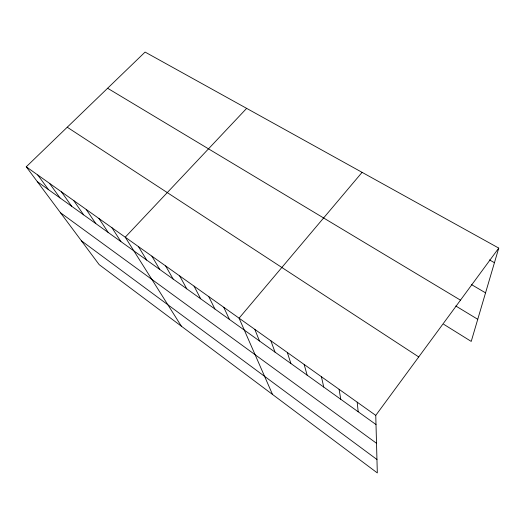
<?xml version="1.0" encoding="UTF-8"?>
<svg xmlns="http://www.w3.org/2000/svg" width="525" height="525" viewBox="0 0 525 525"><rect width="100%" height="100%" fill="white"/><g stroke="black" fill="none" stroke-linecap="round" stroke-linejoin="round"><path stroke-width="0.79" d="M498.75 248.095L375.762 415.387L377.317 472.927L99.159 264.633L26.25 166.799L145.084 52.073L498.75 248.095L471.227 341.414L443.678 324.273M362.086 172.351L239.085 318.176L272.521 394.452M246.652 108.367L125.239 237.202L181.394 326.215M489.477 259.908L494.438 262.71M471.424 284.563L485.553 292.852M107.605 88.252L460.477 300.156M455.798 305.996L477.75 319.298M67.246 127.221L418.733 356.934M26.25 166.799L375.762 415.387M37.288 181.617L376.012 424.554M60.5 212.756L376.517 443.284M81.355 240.739L376.957 459.506M37.754 174.982L48.543 189.683M49.494 183.337L60.014 197.912M61.478 191.855L71.715 206.305M73.703 200.55L83.652 214.863M86.185 209.429L95.826 223.598M98.93 218.492L108.248 232.509M111.943 227.745L120.927 241.598M138.416 246.579L146.685 260.078M151.876 256.147L159.771 269.463M165.631 265.932L173.132 279.044M179.681 275.927L186.769 288.822M194.04 286.138L200.694 298.81M208.72 296.579L214.922 309.015M223.735 307.256L229.458 319.443M254.796 329.346L259.494 340.988M270.867 340.777L275.021 352.117M287.319 352.478L290.896 363.51M304.165 364.462L307.138 375.158M321.412 376.727L323.754 387.076M339.084 389.301L340.764 399.276M357.197 402.183L358.181 411.764"/></g></svg>
